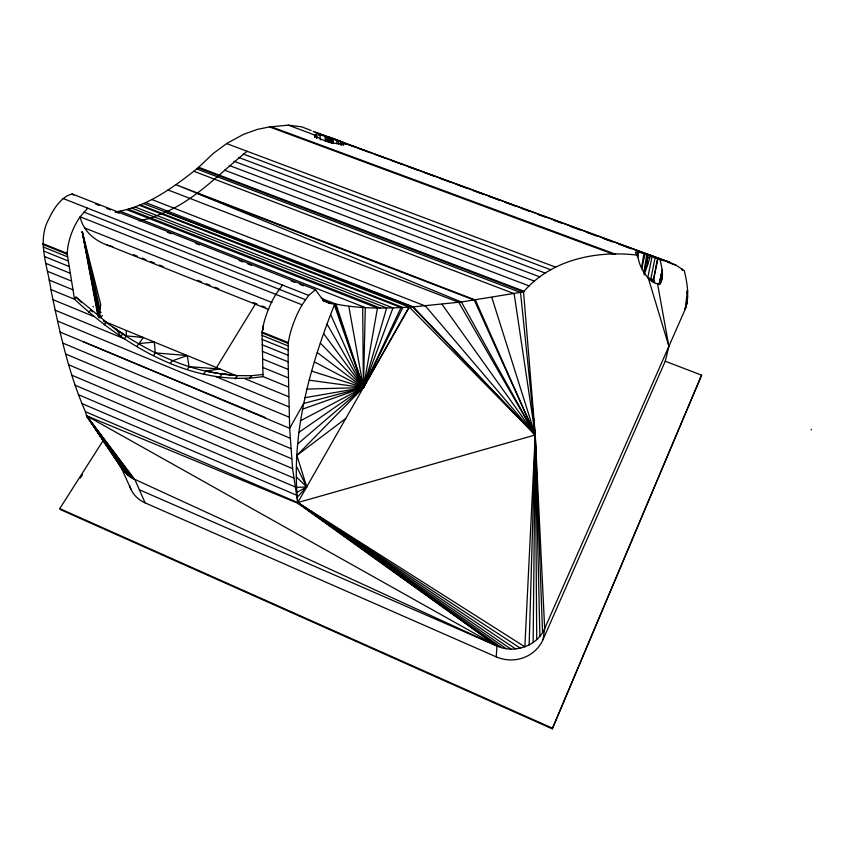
<?xml version="1.0" encoding="UTF-8"?>
<svg xmlns="http://www.w3.org/2000/svg" width="854" height="854" viewBox="0 0 854 854"><rect width="100%" height="100%" fill="white"/><g stroke="black" fill="none" stroke-linecap="round" stroke-linejoin="round"><path stroke-width="1.28" d="M313.14 131.367L669.76 262.327L676.304 265.391L684.267 270.579C687.224 283.101 689.754 296.904 685.164 309.351L544.681 628.533C537.081 646.264 514.215 653.897 496.985 645.987L297.854 503.294C290.563 434.729 309.66 366.953 334.789 303.843C360.559 309.105 387.075 308.55 413.197 306.885L461.352 301.985L523.545 291.876C551.289 259.338 596.999 250.147 637.821 255.207C639.892 279.407 671.618 302.978 659.843 259.05C652.008 256.157 643.991 252.154 635.568 252.197L635.675 253.307L637.821 255.207M129.562 485.574A34.373 29.879 -22.7 0 0 145.105 502.867L496.227 656.865L496.985 645.987L297.747 502.59L292.591 468.579L289.655 428.292L288.129 361.829L288.257 342.582L289.463 336.54A37.469 11.337 -68 0 1 302.113 304.825L308.678 295.399L315.606 289.698C319.94 296.445 325.534 304.536 334.789 303.843L363.42 387.588L296.882 455.406L306.703 486.908L297.341 497.156M533.131 642.518L535.244 434.974L523.545 291.876L198.128 167.843C173.597 187.218 146.931 207.138 115.247 211.963M529.149 644.941L535.244 434.974L520.524 292.442L196.762 168.932M193.89 171.291L514.129 293.669L535.244 434.974L524.858 646.841L297.747 502.59L85.421 411.713C68.363 372.803 59.449 330.968 50.877 289.538C47.824 266.117 36.402 241.18 49.062 218.517A36.039 17.005 -67.5 0 1 63.249 198.555L67.156 195.769L72.11 193.933L315.606 289.698M288.353 386.979L263.021 376.582C192.203 387.438 124.524 345.678 74.522 299.242L67.124 253.382L67.808 247.361A36.188 16.461 -67.6 0 1 80.116 216.799L87.674 208.195M686.392 305.721L685.164 309.351L687.513 290.392L686.958 292.612M98.69 317.699L100.751 304.6L82.272 231.776L97.975 316.354M637.49 257.235L638.237 251.951M644.332 272.437L644.685 270.003L647.674 264.42L647.172 259.285L650.631 255.517L644.183 274.903M496.227 656.865A35.526 34.043 12.5 0 0 543.005 639.667L544.681 628.533L535.244 434.974L491.819 297.459M641.674 267.206L643.927 253.371M643.745 273.312L646.862 254.268M686.328 305.988L687.214 301.462M659.683 284.318L662.288 270.11L659.16 284.403M659.63 284.425L662.288 270.11L659.203 284.286M644.236 272.394L644.685 270.003M657.569 258.1L653.491 279.792L654.474 282.46L649.04 279.343M263.021 376.582L262.039 332.003L263.181 325.961A37.32 11.967 -68 0 1 275.789 294.384L282.471 285.065M104.092 439.095L59.748 508.61L60.26 509.518L552.282 728.846L701.593 375.162L665.245 361.231L668.885 346.34L657.623 284.265M652.178 256.061L647.759 277.763L653.491 279.792L658.028 258.282M655.21 257.182L650.759 279.162L649.254 278.329M637.148 255.826L638.002 251.93M641.813 268.562L645.069 253.713M660.943 282.717L662.309 276.461M685.164 309.351L687.406 299.092M644.14 272.341L648.239 254.716M687.075 293.36L687.587 291.31M687.032 298.953L687.609 296.637M701.593 375.162L552.282 728.846M811.119 429.904L811.3 429.37M543.005 639.667L665.245 361.231M314.432 134.943C324.872 134.569 336.22 139.127 345.624 143.878C335.142 144.347 322.438 141.529 314.432 134.943L288.364 125.154L269.522 126.894L257.267 129.413L243.593 134.334L227.068 143.269L213.233 153.442L198.128 167.843M409.013 307.152L363.42 387.588L297.576 444.069M501.469 647.61L297.747 502.59L409.354 307.141L165.591 212.166L149.386 218.517L138.818 220.802M249.667 378.642L251.418 375.717L263.075 374.447M235.192 378.898L237.166 375.611L251.418 375.717M219.841 377.404L221.901 374.031L234.508 375.002C190.72 372.963 151.009 353.214 115.354 329.142M216.201 368.117L255.784 303.405M203.828 374.233L205.793 371.042L219.948 369.003L189.065 366.676L187.325 369.462M170.522 363.196L171.91 361.007L187.229 355.531L236.942 376.006M80.329 478.037L82.486 474.664M153.624 355.499L155.289 352.894L154.318 342.048L103.302 320.955M136.811 346.489L143.344 337.511L126.371 335.868L115.215 329.11M104.263 324.883L106.195 321.979L75.995 297.096L74.522 299.242L50.877 289.538M88.912 312.489L90.695 309.863L92.424 311.881M102.384 315.382L101.018 317.4L99.331 313.204L82.272 231.776L100.003 309.351M654.335 282.493L654.772 281.937L653.502 281.82M247.169 151.297C220.61 172.305 197.338 198.245 165.591 212.166M296.882 455.406L345.785 418.46M298.686 432.54L363.42 387.588L402.821 307.472L140.259 204.885M297.096 492.299L306.703 486.908L296.562 466.455M300.256 420.894L363.42 387.588L401.017 307.557L139.319 205.28M99.331 313.204L101.199 312.372L99.598 311.603L82.272 231.776L98.445 316.396M302.327 409.237L363.42 387.588L392.957 307.91L135.135 207.01M506.134 648.645L297.747 502.59L535.244 434.974L475.379 300.01L175.945 184.667L461.352 301.985L535.244 434.974L542.557 632.547M304.942 397.697L363.42 387.588L386.648 307.963L131.772 208.109M138.668 343.618L154.318 342.048L187.229 355.531L189.065 366.676M296.84 487.388L306.703 486.908L296.562 477.13M306.992 389.05L363.42 387.588L377.468 308.038L126.862 209.721M288.364 125.154L301.643 126.819L311.102 130.448M155.289 352.894L187.229 355.531M237.166 375.611L221.901 374.031L205.793 371.042M309.255 380.19L363.42 387.588L365.309 307.6L120.136 211.248M650.492 279.963L654.153 280.646M659.843 259.05L669.76 262.327L342.625 142.426M112.675 246.539C97.634 243.23 83.468 232.555 80.116 216.799L302.113 304.825M311.731 371.127L363.42 387.588L362.683 307.515M340.127 141.508L326.388 136.469L340.148 141.561M342.646 142.479L356.396 147.539M358.893 148.468L370.134 152.61M375.141 154.446L386.382 158.588M391.378 160.435L402.629 164.576M407.625 166.423L418.876 170.565M423.872 172.401L435.124 176.543M440.12 178.39L451.36 182.532M456.367 184.368L467.608 188.52M472.604 190.357L483.855 194.498M488.851 196.345L500.102 200.487M505.098 202.323L516.35 206.465M521.346 208.312L530.088 211.536M537.593 214.301L546.336 217.514M553.83 220.279L562.583 223.502M570.077 226.267L580.079 229.95M586.324 232.245L596.327 235.928M602.572 238.234L612.564 241.917M618.819 244.223L631.309 248.824M635.056 250.201L647.556 254.812M651.303 256.189L663.804 260.79M667.55 262.178L676.304 265.391M271.038 126.691L615.67 254.289M269.522 126.894L613.428 254.268M648.335 278.255L654.228 280.443M226.62 143.579L555.687 267.153M243.198 154.008L550.777 269.779M238.672 157.446L545.311 273.109M234.039 161.267L539.856 276.888M229.31 165.484L534.444 281.137M224.506 170.127L529.117 285.909M198.587 167.245L523.908 291.203M143.451 203.562L412.642 306.928L535.244 434.974L539.888 636.262M168.035 189.951L458.747 302.327L535.244 434.974L536.728 639.603M196.932 193.26L474.322 300.149L535.244 434.974L409.354 307.141M151.745 199.505L425.409 305.988L535.244 434.974L442.041 304.344M145.586 202.526L413.197 306.885L535.244 434.974M128.367 209.23L380.286 308.016M103.985 321.115L123.232 333.893L120.286 336.262L117.201 329.719L112.792 327.189M95.573 203.999L99.277 205.462M106.707 208.387L110.422 209.849M115.375 211.792L119.08 213.254M167.352 232.245L171.067 233.708M195.822 243.443L199.537 244.906M239.141 260.491L242.856 261.954M247.799 263.897L251.514 265.359M291.118 280.945L294.833 282.396M299.786 284.35L303.501 285.812M321.157 298.302L335.974 304.152L363.42 387.588L303.64 403.483L289.655 428.292L82.987 341.589M322.993 300.512L325.459 301.483M322.748 300.469L330.167 303.405M63.249 198.555L308.678 295.399M83.831 212.048L305.401 299.679M84.888 228.039L271.988 302.519M133.47 254.684L137.174 256.157M142.116 258.132L145.82 259.616M150.763 261.58L154.467 263.064M159.41 265.039L163.114 266.512M197.701 280.325L201.405 281.799M206.348 283.774L210.052 285.257M214.994 287.222L218.699 288.705M253.286 302.508L256.99 303.992M261.932 305.967L265.637 307.44M105.757 244.457L268.658 309.511M42.7 243.529L67.124 253.382M262.039 332.003L288.257 342.582M42.839 244.425L67.252 254.278M262.039 332.868L288.246 343.447M43.244 247.009L67.615 256.851M262.05 335.387L288.214 345.945M43.917 251.14L68.213 260.972M262.093 339.401L288.172 349.948M44.835 256.67L69.046 266.48M262.167 344.77L288.14 355.296M46.009 263.438L70.103 273.227M262.285 351.325L288.129 361.829M47.418 271.273L71.373 281.041M262.466 358.926L288.15 369.398M49.041 280.027L72.857 289.762M262.701 367.401L288.225 377.831M52.916 299.637L93.855 316.503M244.97 378.738L288.545 396.683M55.136 310.194L124.428 338.835L126.371 335.868L126.264 330.455M215.795 376.614L288.812 406.803M57.538 321.04L289.175 417.179M297.854 503.294L86.532 415.759L85.421 411.713M60.1 332.057L265.178 417.499L265.22 418.108M62.822 343.094L290.189 438.209M65.683 354.047L290.862 448.606M68.683 364.786L291.662 458.758M71.8 375.194L292.591 468.579M75.045 385.197L293.659 477.962M78.397 394.665L294.865 486.812M81.856 403.536L296.231 495.053M89.254 418.684L86.532 415.759L134.921 479.649L139.351 489.748L496.985 645.987L86.532 415.759L122.293 469.198L127.737 475.24L131.142 477.674L496.985 645.987M59.748 508.61L552.421 728.163M652.146 279.354L654.303 280.368M314.421 361.915L363.42 387.588L348.795 306.244M510.884 649.093L297.747 502.59L520.332 648.186M297.747 502.59L515.645 648.933M72.11 193.933L73.722 195.128M317.293 352.563L363.42 387.588L334.33 304.931M75.995 297.096L81.61 302.562M320.367 343.105L363.42 387.588L330.605 314.464M89.008 418.77L86.532 415.759L124.769 472.401M133.918 479.126L86.532 415.759L122.293 469.198M132.925 478.603L86.532 415.759L127.737 475.24M323.613 333.583L363.42 387.588L327.029 324.029M131.142 477.674L86.532 415.759L99.342 434.013M101.605 437.237L105.373 442.607M107.636 445.831L109.141 447.976M120.339 465.686L130.929 489.235M139.351 489.748L145.105 502.867M93.033 306.405L93.246 306.96M681.663 268.626L682.389 270.547M99.907 318.062L82.272 231.776M648.464 278.596L668.885 346.34M316.93 138.124L316.001 134.42L316.642 138.263M341.419 145.073L340.693 141.305L340.917 145.095M314.912 137.398L314.453 134.783L314.795 137.377M338.131 140.334L338.782 144.273M328.053 136.971L328.811 141.871M328.288 137.035L329.025 142.319M331.309 137.985L332.003 143.098M331.128 142.799L330.487 137.718L331.085 142.778M327.263 136.725L327.872 141.743M325.726 136.266L326.356 141.55M342.838 142.191L343.116 144.742M328.886 137.216L329.42 142.437M343.393 144.87L343.148 142.33L343.457 144.902M329.463 137.398L329.964 142.693M324.958 136.053L325.417 141.273M333.295 143.547L332.857 138.497L333.135 142.469M319.983 134.783L320.357 139.939M336.722 139.821L336.914 143.803M263.181 325.961L263.213 329.825M662.288 270.11L659.491 284.297L662.288 270.11M323.89 135.551L315.158 132.349L323.901 135.572"/></g></svg>
